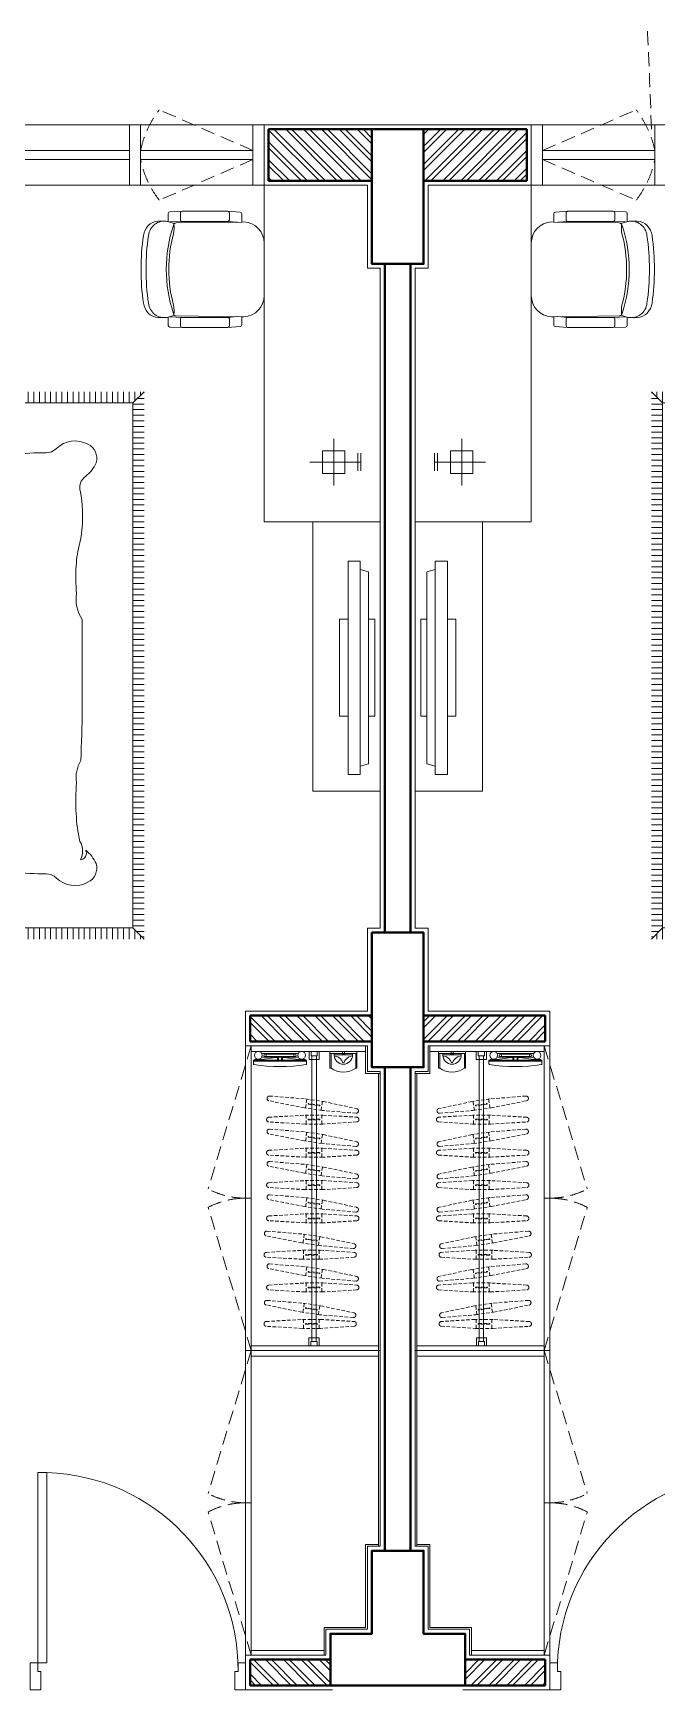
# Model space of a CAD drawing. Header units: inches. Extents: x 3031157 to 3117753, y 705284 to 945006.
# Drawn here: x 3053297 to 3056075, y 923845 to 931228 of the extents above; entities that cross this region are included whole.
import ezdxf

# ---------------------------------------------------------------- set-up
doc = ezdxf.new("R2010")
doc.units = ezdxf.units.IN
doc.header["$LTSCALE"] = 250
doc.header["$MEASUREMENT"] = 0
doc.linetypes.add('HIDDEN', pattern=[0.375, 0.25, -0.125])
doc.layers.get('0').update_dxf_attribs({"lineweight": 13})
for name, color, linetype, lineweight in [('cladding', 57, 'Continuous', 13), ('col', 6, 'Continuous', 40), ('door', 3, 'Continuous', 15), ('ele', 2, 'Continuous', 20), ('furniture', 97, 'Continuous', 18), ('hatch', 8, 'Continuous', 5), ('hidden', 116, 'HIDDEN', 13), ('wall', 1, 'Continuous', 40), ('win', 4, 'Continuous', 18)]:
    doc.layers.add(name, color=color, linetype=linetype, lineweight=lineweight)
pattern_1 = [(0, (0, 0), (8.9e-15, 25), [])]
pattern_2 = [(90, (0, 0), (-25, 5.3e-15), [])]

# ---------------------------------------------------------------- blocks, each defined once
blk = doc.blocks.new('A$C4EBC2541')
at = {"layer": 'door', "linetype": 'Continuous'}
for p, q in [((33.58238713804167, 119.9372728366288), (33.58238713804167, 958.23727283685)), ((33.58238713804167, 958.23727283685), (73.98238713806495, 958.23727283685)), ((73.98238713806495, 958.23727283685), (73.98238713806495, 119.9372728366288)), ((73.98238713806495, 119.9372728366288), (33.58238713804167, 119.9372728366288))]:
    blk.add_line(p, q, dxfattribs=at)
for points in [[(47.97488713799975, -0.0002271633711644), (-0.0001128619769588, -0.0002271633711644), (-0.0001128619769588, 119.9372728366288), (33.58238713804167, 119.9372728366288), (33.58238713804167, 81.55727283668239), (47.97488713799975, 81.55727283668239)], [(901.9546527708881, -0.0002271637204103), (949.9296527708647, -0.0002271637204103), (949.9296527708647, 119.9372728362796), (916.3471527708459, 119.9372728362796), (916.3471527708459, 81.55727283633314), (901.9546527708881, 81.55727283633314)]]:
    blk.add_lwpolyline(points, close=True, dxfattribs=at)
at = {"layer": 'door', "lineweight": 9, "ltscale": 0.5}
blk.add_arc((46.65876411937643, 88.94680460408561), 869.7197816164331, 359.5131833418982, 88.19966619625154, dxfattribs=at)
blk = doc.blocks.new('-hanger')
at = {"color": 8, "linetype": 'HIDDEN', "ltscale": 0.25}
for p, q in [((-209.1851061718335, 96.85317664891771), (-209.0073784661508, 98.05103918595705)), ((-42.72228845229256, 54.186425792519), (-201.3752018097148, 85.6046329459059)), ((-198.2679088637378, 106.5473992544139), (-36.85172552333097, 93.75328667147552)), ((-37.77643084278679, 53.45260544575285), (-31.90586791196256, 93.01946632465116)), ((-36.85172552333097, 93.75328667147552), (42.28199623365072, 82.01216082804605)), ((31.4655756969878, 43.17912031867308), (37.3361386259494, 82.74598119669827)), ((42.28199623365072, 82.01216082804605), (189.8931177952618, 50.59395368926925)), ((-211.0417911121913, 0.8945122003642609), (-211.0417911121913, 2.105487773820641)), ((-201.6655740130518, 12.08601351798279), (-39.99999986306648, 21.49999992299127)), ((36.41143331924103, 42.44529995002085), (-42.72228845229256, 54.186425792519)), ((-39.99999986306648, 21.49999992299127), (39.99999986306648, 21.49999992299127)), ((-34.99999987569754, 21.49999992205994), (-34.99999987569754, -18.49999993416713)), ((-25.16958026672365, 70.28463785311033), (24.28899582856684, 62.94643419956265)), ((24.99999991551158, 2.999999995634425), (-24.99999991551158, 2.999999995634425)), ((-24.99999991551158, -7.727066999999999e-09), (24.99999991551158, 7.727066999999999e-09)), ((24.72928804720869, 65.91394876840059), (-24.72928804720869, 73.25215242098784)), ((34.99999987569754, 21.49999992205994), (34.99999987569754, -18.49999993416713)), ((186.7858248501725, 29.65118736711156), (36.41143331924103, 42.44529995002085)), ((39.99999986306648, 21.49999992299127), (190.6237822044932, 12.0860135462135)), ((197.7030221582681, 39.3454099844239), (197.5252944525855, 38.14754743460799)), ((199.9999993172532, 2.10548778840166), (199.9999993172532, 0.894512214916176)), ((-39.99999986306648, -18.49999993416713), (-201.6655740130518, -9.086013542822911)), ((39.99999986306648, -18.49999993416713), (-39.99999986306648, -18.49999993416713)), ((190.6237822044932, -9.086013528270996), (39.99999986306648, -18.49999993416713))]:
    blk.add_line(p, q, dxfattribs=at)
for centre, major_axis, ratio, start_param, end_param in [((-199.2933909500425, 95.38553591619713), (-7.071067789186245, -7.071067789186249), 0.9999999999686212, 5.350491021114867, 6.858868538013521), ((-199.1156632398051, 96.58339845236334), (7.071067792527787, -7.071067792527798), 0.999999999952418, 2.271317177435634, 3.779694694334181), ((-201.0417911537806, 2.105487774766515), (-7.071067782455687, -7.071067782455687), 0.9999999999858111, 3.989409627025093, 5.497787143868173), ((-201.0417911546538, 0.8945122003642609), (-7.071067781913603, -7.071067781913606), 0.9999999999561602, 5.497787143760215, 7.006164660652888), ((-24.9494341565005, 71.7683951365616), (-1.060660169311536, -1.060660169311536), 0.9999999995799588, 3.779694695041823, 6.921287348631616), ((-24.99999991551158, 1.499999994426616), (1.06066017300101, -1.060660173001012), 0.9999999998703863, 2.356194490127538, 5.497787143717331), ((24.50914193785866, 64.43019148397434), (1.060660168745169, -1.06066016874517), 0.9999999996951784, -0.9326942857367272, 2.208898367853064), ((24.99999991551158, 1.500000001702574), (1.06066016766635, -1.06066016766635), 0.9999999996849706, -0.7853981635549631, 2.356194490034829), ((187.6335792253667, 39.61518816823082), (-7.071067793032335, -7.071067793032335), 0.9999999999081816, 0.7005208507993324, 2.208898367482778), ((187.8113069347164, 40.81305071804672), (7.071067790130366, -7.07106779013037), 0.9999999999983812, 0.6381020406745584, 2.146479557542727), ((189.9999993443198, 2.10548778840166), (7.071067792866648, -7.071067792866657), 0.9999999999602777, 0.7853981634638756, 2.293775680142549), ((189.9999993524689, 0.8945122222066856), (7.071067787179025, -7.071067787179028), 0.9999999999686763, -0.7229793541555094, 0.7853981626389479)]:
    blk.add_ellipse(centre, major_axis=major_axis, ratio=ratio, start_param=start_param, end_param=end_param, dxfattribs=at)
blk = doc.blocks.new('-KINGBED1830X2030')
at = {"layer": 'furniture'}
h = blk.add_hatch(dxfattribs=at)
h.set_pattern_fill('ANSI31', color=8, scale=5, angle=45, style=0)
h.set_pattern_definition([(90, (488.1065237522125, 399.9859694838524), (15.875, 2.7e-15), [])])
h.paths.add_polyline_path([(487.2962782382963, 449.9859694838524), (488.1065237522125, 399.9859694838524), (149.713544011116, 399.9859694838524), (140.1431728601455, 421.1934180259704), (127.3612096309662, 449.9859694838524)])
edge = h.paths.add_edge_path()
edge.add_ellipse((885.0807046890258, 643.518370449543), major_axis=(-219.2194940090565, 833.7847481043088), ratio=0.9999999732906204, start_angle=88.24165940970028, end_angle=91.6774227866801, ccw=False)
edge.add_line((44.96204471588135, 449.9859694838524), (127.3612096309662, 449.9859694838524))
edge.add_line((127.3612096309662, 449.9859694838524), (140.1431728601455, 421.1934180259704))
edge.add_line((140.1431728601455, 421.1934180259704), (149.713544011116, 399.9859694838524))
edge.add_line((149.713544011116, 399.9859694838524), (58.070352435112, 399.9859694838524))
h = blk.add_hatch(dxfattribs=at)
h.set_pattern_fill('ANSI31', color=8, scale=5, angle=45, style=0)
h.set_pattern_definition([(270, (488.1065237522125, -399.9859694838524), (15.875, -2.7e-15), [])])
h.paths.add_polyline_path([(127.3612096309662, -449.9859694838524), (487.2962782382963, -449.9859694838524), (488.1065237522125, -399.9859694838524), (149.713544011116, -399.9859694838524), (140.1431728601455, -421.1934180259704)])
edge = h.paths.add_edge_path()
edge.add_line((44.96204471588135, -449.9859694838524), (127.3612096309662, -449.9859694838524))
edge.add_line((127.3612096309662, -449.9859694838524), (140.1431728601455, -421.1934180259704))
edge.add_line((140.1431728601455, -421.1934180259704), (149.713544011116, -399.9859694838524))
edge.add_line((149.713544011116, -399.9859694838524), (58.070352435112, -399.9859694838524))
edge.add_ellipse((885.0807046890258, -643.518370449543), major_axis=(219.2194940090565, 833.7847481043088), ratio=0.9999999732906204, start_angle=88.32257721331992, end_angle=91.7583405902997)
at = {"layer": 'furniture', "color": 8, "ltscale": 200}
for p, q in [((562.4826790094374, 915), (562.4826822280883, 399.7629393339157)), ((488.1065237522125, 449.9859694838524), (44.96204471588135, 449.9859694838524)), ((488.1065237522125, 399.9859694838524), (58.070352435112, 399.9859694838524)), ((488.1065237522125, -399.9859694838524), (58.070352435112, -399.9859694838524)), ((562.4826822280883, -399.7629393339157), (562.4826092720032, -915)), ((488.1065237522125, -449.9859694838524), (44.96204471588135, -449.9859694838524))]:
    blk.add_line(p, q, dxfattribs=at)
at = {"layer": 'furniture', "ltscale": 200}
for p, q in [((40.50717711448669, 704.6892872452736), (50.14478385448455, 707.1413784623146)), ((54.5145696401596, 653.599494099617), (40.50717711448669, 704.6892872452736)), ((50.14478385448455, 707.1413784623146), (73.58554339408876, 712.805815398693)), ((73.58554339408876, 712.805815398693), (110.4674524068832, 720.1918929815292)), ((110.4674524068832, 720.1918929815292), (160.4285070896148, 727.8089060783386)), ((160.4285070896148, 727.8089060783386), (223.106703877449, 734.1661496162413)), ((223.106703877449, 734.1661496162413), (298.1400392055511, 737.7729186415672)), ((298.1400392055511, 737.7729186415672), (402.3548761606216, 737.1385079622268)), ((402.3548761606216, 737.1385079622268), (482.7450333833694, 730.8418445587158)), ((66.66944944858551, 610.7351606488228), (54.5145696401596, 653.599494099617)), ((77.66794264316557, 574.9592216014861), (66.66944944858551, 610.7351606488228)), ((89.01230537891388, 542.1943774223326), (77.66794264316557, 574.9592216014861)), ((102.2047938108444, 508.3633284568787), (89.01230537891388, 542.1943774223326)), ((118.7476642131805, 469.3887751698493), (102.2047938108444, 508.3633284568787)), ((140.1431728601455, 421.1934180259704), (118.7476642131805, 469.3887751698493)), ((167.8935757875442, 359.6999573707581), (140.1431728601455, 421.1934180259704)), ((167.8935757875442, 412.845083117485), (140.1431728601455, 351.3516224622727)), ((118.7476642131805, 303.1562653183937), (102.2047938108444, 264.1817120313644)), ((140.1431728601455, 351.3516224622727), (118.7476642131805, 303.1562653183937)), ((89.01230537891388, 230.350663125515), (77.66794264316557, 197.5858188867569)), ((102.2047938108444, 264.1817120313644), (89.01230537891388, 230.350663125515)), ((66.66944944858551, 161.8098798394203), (54.5145696401596, 118.9455464482307)), ((77.66794264316557, 197.5858188867569), (66.66944944858551, 161.8098798394203)), ((54.5145696401596, 118.9455464482307), (40.50717711448669, 67.85575330257414)), ((40.50717711448669, 67.85575330257414), (50.14478385448455, 65.40366202592848)), ((50.14478385448455, 65.40366202592848), (73.58554339408876, 59.73922508955003)), ((73.58554339408876, 59.73922508955003), (110.4674524068832, 52.35314750671387)), ((110.4674524068832, 52.35314750671387), (160.4285070896148, 44.73613440990447)), ((160.4285070896148, 44.73613440990447), (223.106703877449, 38.37889087200165)), ((223.106703877449, 38.37889087200165), (298.1400392055511, 34.77212190628052)), ((298.1400392055511, 34.77212190628052), (318.1777741909027, 34.9181941151619)), ((40.50717711448669, -67.85575330257414), (50.14478385448455, -65.40366202592848)), ((54.5145696401596, -118.9455464482307), (40.50717711448669, -67.85575330257414)), ((50.14478385448455, -65.40366202592848), (73.58554339408876, -59.73922508955003)), ((73.58554339408876, -59.73922508955003), (110.4674524068832, -52.35314750671387)), ((110.4674524068832, -52.35314750671387), (160.4285070896148, -44.73613440990447)), ((160.4285070896148, -44.73613440990447), (223.106703877449, -38.37889087200165)), ((223.106703877449, -38.37889087200165), (298.1400392055511, -34.77212190628052)), ((298.1400392055511, -34.77212190628052), (318.1777741909027, -34.9181941151619)), ((66.66944944858551, -161.8098798394203), (54.5145696401596, -118.9455464482307)), ((77.66794264316557, -197.5858188867569), (66.66944944858551, -161.8098798394203)), ((89.01230537891388, -230.350663125515), (77.66794264316557, -197.5858188867569)), ((102.2047938108444, -264.1817120313644), (89.01230537891388, -230.350663125515)), ((118.7476642131805, -303.1562653183937), (102.2047938108444, -264.1817120313644)), ((140.1431728601455, -351.3516224622727), (118.7476642131805, -303.1562653183937)), ((167.8935757875442, -412.845083117485), (140.1431728601455, -351.3516224622727)), ((167.8935757875442, -359.6999573707581), (140.1431728601455, -421.1934180259704)), ((140.1431728601455, -421.1934180259704), (118.7476642131805, -469.3887751698493)), ((102.2047938108444, -508.3633284568787), (89.01230537891388, -542.1943774223326)), ((118.7476642131805, -469.3887751698493), (102.2047938108444, -508.3633284568787)), ((77.66794264316557, -574.9592216014861), (66.66944944858551, -610.7351606488228)), ((89.01230537891388, -542.1943774223326), (77.66794264316557, -574.9592216014861)), ((54.5145696401596, -653.599494099617), (40.50717711448669, -704.6892872452736)), ((66.66944944858551, -610.7351606488228), (54.5145696401596, -653.599494099617)), ((40.50717711448669, -704.6892872452736), (50.14478385448455, -707.1413784623146)), ((50.14478385448455, -707.1413784623146), (73.58554339408876, -712.805815398693)), ((73.58554339408876, -712.805815398693), (110.4674524068832, -720.1918929815292)), ((110.4674524068832, -720.1918929815292), (160.4285070896148, -727.8089060783386)), ((160.4285070896148, -727.8089060783386), (223.106703877449, -734.1661496162413)), ((223.106703877449, -734.1661496162413), (298.1400392055511, -737.7729186415672)), ((298.1400392055511, -737.7729186415672), (402.3548761606216, -737.1385079622268)), ((402.3548761606216, -737.1385079622268), (482.7450333833694, -730.8418445587158))]:
    blk.add_line(p, q, dxfattribs=at)
for points in [[(4.13656234741e-05, -915), (1602.864806771278, -915, 0.2169375372793902), (1724.417904496193, -925.5848179459572, 0.0265044032249214), (1868.415639519691, -933.1206271648407, -0.2111336686447909), (1914.341068983078, -952.0493035912513, 0.3294464540600194), (2054.142162799835, -971.0686978697777, 0.3758902738311353), (2091.409827232361, -887.9245550632477, 0.1238915406548633), (2045.019665837288, -828.1855233311653, -0.5219954607868152), (2022.216547727585, -870.7632400989532, 0.2539747854250989), (2019.429794549942, -789.2576301693916, -0.0443925202800427), (2002.524233222008, -665.5515036582946, -0.0410389649654171), (2004.721142053604, -526.5913528203963, -0.1774626602694292), (2023.013439297676, -428.4850808382034, 0.0090860042054961), (2030.000041365624, -200), (2030.000041365624, 200, -0.9838115577263922), (2030.000041365624, 200, -0.1977428162775722), (2004.721142053604, 316.6036501526833, -0.0467911879086711), (2002.524233222008, 438.476319372654, -0.0529110784194974), (2019.429794549942, 541.8576095104216, 0.0914204378690251), (2022.216617465019, 768.4032194018364, -0.3425390138163606), (2045.019735574722, 838.3855026364326, 0.1238915406548633), (2091.409896969795, 898.124534368515, 0.3758902738311353), (2054.14223253727, 981.2686771750447, 0.3294464540600193), (1914.341138720512, 962.2492828965187, -0.211133668644791), (1868.415709257126, 943.320606470108, 0.0265044032249213), (1724.417974233627, 935.7847972512244, 0.041556536379592), (1614.453028678894, 927.5149459242821, 0.7505171859806575), (1605.038151741028, 915), (3.49283218384e-05, 915), (-3.48091125488e-05, -915)], [(76.3457522392273, 344.8514491319656, -0.1170176478790479), (28.37835502624512, 740.0338445901871, -0.4142135623730951), (61.16524028778076, 772.8207297921181), (395.2934975624085, 772.8207297921181, -0.4142135623731038), (428.0803828239441, 740.0338445901871), (428.0803828239441, 735.1235242486)], [(318.0636856555939, 0), (61.16524028778076, 0, -0.4142135623730863), (28.37835502624512, 32.78688526153564, -0.201756435687329), (76.3457522392273, 409.3513705730438)], [(318.0636856555939, 0), (61.16524028778076, 0, 0.4142135623730863), (28.37835502624512, -32.78688526153564, 0.201756435687329), (76.3457522392273, -409.3513705730438)], [(76.3457522392273, -344.8514491319656, 0.1170176478790479), (28.37835502624512, -740.0338445901871, 0.4142135623730951), (61.16524028778076, -772.8207297921181), (395.2934975624085, -772.8207297921181, 0.4142135623731038), (428.0803828239441, -740.0338445901871), (428.0803828239441, -735.1235242486)]]:
    blk.add_lwpolyline(points, format="xyb", dxfattribs=at)
for points in [[(482.7450333833694, 730.8418445587158), (488.1065237522125, 399.9859694838524)], [(482.7450333833694, -730.8418445587158), (488.1065237522125, -399.9859694838524)]]:
    blk.add_lwpolyline(points, dxfattribs=at)
for centre, radius, start, end in [((5661.691286444664, 0), 5343.627600768568, 175.8699791239321, 184.1300208760679), ((536.7903032302856, -992.374654829502), 1392.374654842267, 81.5397712410906, 98.4602287589094), ((-4588.110679864883, 0), 5343.627600768568, 355.8699791239321, 4.13002087606793), ((536.7903032302856, 992.374654829502), 1392.374654842267, 261.5397712410906, 278.4602287589094)]:
    blk.add_arc(centre, radius, start, end, dxfattribs=at)
blk = doc.blocks.new('A$C23720FA1')
at = {"layer": 'furniture'}
h = blk.add_hatch(dxfattribs=at)
h.set_pattern_fill('ANSI31', color=8, scale=200, angle=315)
h.set_pattern_definition(pattern_1)
h.paths.add_polyline_path([(-800, 1169.887850002378), (-850, 1219.887850002378), (-849.9999999993015, -1219.887850002378), (-799.9999999993015, -1169.887850002378)])
h = blk.add_hatch(dxfattribs=at)
h.set_pattern_fill('ANSI31', color=8, scale=200, angle=45)
h.set_pattern_definition(pattern_2)
h.paths.add_polyline_path([(50, 1219.887850002378), (-850, 1219.887850002378), (-800, 1169.887850002378), (0, 1169.887850002378)])
h = blk.add_hatch(dxfattribs=at)
h.set_pattern_fill('ANSI31', color=8, scale=200, angle=315)
h.set_pattern_definition(pattern_1)
h.paths.add_polyline_path([(50, 1219.887850002378), (0, 1169.887850002378), (0, 919.8878500023784), (50, 919.8878500023784)])
h = blk.add_hatch(dxfattribs=at)
h.set_pattern_fill('ANSI31', color=8, scale=200, angle=315)
h.set_pattern_definition(pattern_1)
h.paths.add_polyline_path([(50, -919.8878500023784), (0, -919.8878500023784), (0, -1169.887850002378), (50, -1219.887850002378)])
h = blk.add_hatch(dxfattribs=at)
h.set_pattern_fill('ANSI31', color=8, scale=200, angle=45)
h.set_pattern_definition(pattern_2)
h.paths.add_polyline_path([(0, -1169.887850002378), (-799.9999999993015, -1169.887850002378), (-849.9999999993015, -1219.887850002378), (50, -1219.887850002378)])
at = {"layer": 'furniture', "color": 8}
for p, q in [((-800, 1169.887850002378), (-850, 1219.887850002378)), ((0, 1169.887850002378), (50, 1219.887850002378)), ((50, 919.8878500023784), (0, 919.8878500023784)), ((0, -919.8878500023784), (50, -919.8878500023784)), ((-799.9999999993015, -1169.887850002378), (-849.9999999993015, -1219.887850002378)), ((0, -1169.887850002378), (50, -1219.887850002378))]:
    blk.add_line(p, q, dxfattribs=at)
blk.add_lwpolyline([(0, -919.8878500023784), (0, -1169.887850002378), (-799.9999999993015, -1169.887850002378), (-800, 1169.887850002378), (0, 1169.887850002378), (0, 919.8878500023784)], dxfattribs=at)
blk = doc.blocks.new('-IRONPLATE')
at = {"layer": 'furniture', "color": 8}
for p, q in [((-140.4087016098201, 40.12241995334625), (3.7252903e-09, 40.12241995334625)), ((-96.80368303880094, 18.72634854912758), (3.7252903e-09, 18.72634854912758)), ((96.80368303880094, 0), (-96.80368303880094, 0)), ((-79.70368404313922, 15.2427166774869), (3.7252903e-09, 15.24271669238806)), ((-79.7036840505898, 3.483631864190101), (3.7252903e-09, 3.483631864190101)), ((140.4087016247213, 40.12241995334625), (3.7252903e-09, 40.12241995334625)), ((96.80368303880094, 18.72634854912758), (3.7252903e-09, 18.72634854912758)), ((79.7036840505898, 15.24271668493748), (3.7252903e-09, 15.24271669238806)), ((79.70368405804037, 3.483631864190101), (3.7252903e-09, 3.483631864190101))]:
    blk.add_line(p, q, dxfattribs=at)
for points in [[(3.7252903e-09, 35.86077208817004), (-139.0729885362088, 35.86077208817004, -0.5513979660902765), (-140.4087016098201, 37.97729938477278), (-140.4087016098201, 53.87102979421616, -0.2679906131649478), (-137.85979443416, 58.2850786074996)], [(140.4087016172707, 37.97729939222336), (140.4087016247213, 53.87102979421616, 0.2679906131649478), (137.8597944416106, 58.2850786074996)]]:
    blk.add_lwpolyline(points, format="xyb", dxfattribs=at)
for points in [[(-13.34991474077105, 35.86077208817004), (-13.34991473332047, 22.42620874196291), (-10.37308960780501, 22.42620874196291), (-10.37308961525559, 31.5344080477953), (-9.493123184889555, 31.5344080477953), (-9.493123184889555, 21.31035107374191), (-23.1518067382276, 21.31035107374191), (-96.1390036083758, 31.98792211711407), (-132.8379159756005, 31.98792211711407), (-132.8379159756005, 35.86077208817004)], [(-10.6730728559196, 34.41009718179703), (-8.723022010177372, 34.41009718179703), (-8.723022010177372, 18.72634855657816)], [(-10.6730728559196, 32.12149167060852), (-8.723022010177372, 32.12149167060852)], [(3.7252903e-09, 35.86077208817004), (139.07298855111, 35.86077208817004)], [(10.67307286337018, 34.41009717434645), (8.723022025078535, 34.41009718179703), (8.723022025078535, 18.72634854912758)], [(10.67307286337018, 32.12149167060852), (8.723022017627954, 32.12149167060852)], [(13.34991474822163, 35.86077207326889), (13.34991474822163, 22.42620874941349), (10.37308962270617, 22.42620874196291), (10.37308962270617, 31.53440804034472), (9.493123192340137, 31.5344080477953), (9.493123192340137, 21.31035108864308), (23.15180675312877, 21.31035108864308), (96.13900361582635, 31.98792211711407), (132.837915983051, 31.98792211711407), (132.8379159905016, 35.86077208817004)]]:
    blk.add_lwpolyline(points, dxfattribs=at)
for points in [[(-12.58072933927178, 23.43326710164547), (-10.6730728559196, 23.43326710164547), (-10.6730728559196, 34.41009718179703), (-12.5807293318212, 34.41009718179703)], [(12.58072933927178, 23.43326710909605), (10.67307286337018, 23.43326710909605), (10.67307286337018, 34.41009717434645), (12.58072934672236, 34.41009717434645)]]:
    blk.add_lwpolyline(points, close=True, dxfattribs=at)
for centre, radius in [((-114.8222272284329, 9.363174282014368), 20.30608203105544), ((-79.7036840505898, 9.363174274563788), 5.879542408921857), ((79.7036840505898, 9.363174274563788), 5.879542408921857), ((114.8222272358834, 9.363174274563788), 20.30608203105544)]:
    blk.add_circle(centre, radius, dxfattribs=at)
for centre, radius, start, end in [((3.7252903e-09, -828.4651284217834), 897.4025031004297, 81.16317702640616, 98.83682297359385), ((138.108806181699, 37.94899442046881), 2.300069603203234, 294.7839035155669, 0.7051071887507603)]:
    blk.add_arc(centre, radius, start, end, dxfattribs=at)
blk = doc.blocks.new('-IRON')
at = {"layer": 'furniture', "color": 8}
for p, q in [((-45.12208737432957, 16.26472405344248), (45.12208737432957, 16.26472405344248)), ((-4.740843348205089, 10.82407961040735), (-4.740843340754508, 0)), ((4.74084335565567, 10.82407961040735), (4.740843340754508, 0))]:
    blk.add_line(p, q, dxfattribs=at)
for points in [[(-66.5, 83.34553122520445), (-61.08796019852161, 83.34553123265505), (-61.08796019852161, 10.82407961040735), (-66.5, 10.82407960295677)], [(61.08796019107103, 83.34553123265505), (66.5, 83.34553123265505), (66.5, 10.82407961040735), (61.08796019852161, 10.82407961040735)], [(66.5, 10.82407961040735), (-66.5, 10.82407960295677), (-66.5, 0), (66.5, 0)]]:
    blk.add_lwpolyline(points, close=True, dxfattribs=at)
for points in [[(-45.12208737432957, 10.82407961040735), (-45.12208737432957, 17.78144259005785, -0.4142935047655867), (0, 62.8912163451314, -0.4142935047655867)], [(45.12208737432957, 10.82407961040735), (45.12208738178014, 17.78144257515669, 0.4142935047655867), (0, 62.8912163451314, 0.4142935047655867)]]:
    blk.add_lwpolyline(points, format="xyb", dxfattribs=at)
blk.add_lwpolyline([(6.740843340754508, 10.82407960295677), (6.740843340754508, 15.7615160048008), (-6.740843348205089, 15.76151599735021), (-6.740843340754508, 10.82407961040735)], dxfattribs=at)
for centre, radius, start, end in [((7.4505806e-09, -7.349886499345303), 109.3498864978796, 56.0377361568117, 123.9622638431883), ((-49.60769452899694, 71.5731920078397), 49.73251978650299, 281.1868548237707, 342.3810875405557), ((49.63231839984655, 71.5731920078397), 49.73251978650299, 197.6189124594443, 258.8131451762293)]:
    blk.add_arc(centre, radius, start, end, dxfattribs=at)
blk = doc.blocks.new('-lcd')
blk.add_lwpolyline([(-0.118799999591829, 0.4755691916168985), (-0.0647999997772786, 0.4755691916168985), (-0.0647999997772786, -0.4755691916169269), (-0.118799999591829, -0.4755691916169269)], close=True)
blk.add_lwpolyline([(-0.0647999997772786, -0.4377691916092204), (-0.0269999999072752, -0.4276407121334671), (-0.0269999999072752, 0.4276407121334387), (-0.0647999997772786, 0.4377691916092204)])
at = {"ltscale": 0.8}
for points in [[(-0.118799999591829, 0.2160000000439766), (-0.1565999994622871, 0.2160000000439766), (-0.1565999994622871, -0.216000000044005), (-0.118799999591829, -0.216000000044005)], [(-0.0269999999072752, -0.216000000044005), (0, -0.216000000044005), (0, 0.2160000000439766), (-0.0269999999072752, 0.2160000000439766)]]:
    blk.add_lwpolyline(points, dxfattribs=at)
blk = doc.blocks.new('A$C2DC468A1')
at = {"layer": 'furniture', "ltscale": 200}
for p, q in [((48.58690851512075, 493.801193276468), (48.78597594980965, 524.4098873931299)), ((526.4130333457067, 493.801193276468), (526.213965911018, 524.4098873931299)), ((41.99997093043929, 413.9136395270225), (7.999970930417473, 413.9136395270225)), ((58.51214357838762, 448.7624754410912), (49.89540608707465, 479.6576824349668)), ((49.99997093041748, 405.9136395270091), (52.12646302533539, 466.8084057620181)), ((57.49997093042474, 435.4368667006395), (53.09984377450017, 111.0344464161947)), ((516.5217455033053, 448.7624754410912), (525.1384829946109, 479.6576824349668)), ((517.4999709304029, 435.4368667006395), (521.9000980863275, 111.0344464161912)), ((524.9999709304102, 405.9136395270091), (522.8734788354922, 466.8084057620181)), ((532.9999709303884, 413.9136395270225), (566.9999709304102, 413.9136395270225)), ((49.99997093039564, 179.8179037015935), (49.99997093041748, 405.9136395270127)), ((524.999970930432, 179.8179037015935), (524.9999709304175, 405.9136395270127)), ((7.999970930417473, 171.8179037010668), (41.99997093041019, 171.8179037010384)), ((49.99997093042474, 179.8179037015935), (53.37763795723731, 131.5150148245028)), ((524.9999709304029, 179.8179037015935), (521.6223039035904, 131.5150148245028)), ((566.9999709304102, 171.8179037010668), (532.9999709304174, 171.8179037010384))]:
    blk.add_line(p, q, dxfattribs=at)
blk.add_lwpolyline([(48.78597595004247, 524.4098873929361), (48.68644223568844, 509.1055403348764, 0.0299120490655874), (48.86145886985469, 484.6576824366819, 0.063192856502641), (51.24787944016862, 474.8084057620034), (10.1264630278747, 474.8084057620034, 0.4142135623749161), (2.126463027874705, 466.8084057620034), (-2.90700991172e-05, 405.9136395269778), (-2.90700991172e-05, 179.817903700914), (-2.90700991172e-05, 179.817903700914), (-2.90700991172e-05, 179.817903700914), (4.250364320556399, 119.0344464163536, 0.4142135623731117), (12.2503643205564, 111.0344464161207), (53.09984377978253, 111.0344464161207), (52.49997093735146, 99.99998998532809, 0.4039906466392488), (157.4999709373514, -1.00146719433e-05), (417.4999709373514, -1.00146719433e-05, 0.4039906466392485), (522.4999709299009, 99.99998998532809), (521.9000980949204, 111.0344464161207), (562.7495775466958, 111.0344464161207, 0.4142135623731117), (570.7495775466958, 119.0344464163536), (574.9999709373512, 179.817903700914), (574.9999709373512, 405.9136395269778), (572.8734788393776, 466.8084057620034, 0.4142135623749161), (564.8734788393776, 474.8084057620034), (523.7520624270835, 474.8084057620034, 0.0631951677171811), (526.1384830048481, 484.6576824359836, 0.0299120490671013), (526.3134996315637, 509.1055403348764), (526.2139659172097, 524.4098873931688, 0.1969573896633193), (504.1059008335868, 573.8638550349751, 0.1563961652052243), (455.303869443218, 597.5095019267646, 0.0348091057065131), (287.4999709373515, 609.4975376256516, 0.0348091057065131), (119.6960724240343, 597.5095019267646, 0.1563961652052243), (70.89404103366542, 573.8638550349751, 0.1969573896633187)], format="xyb", close=True, dxfattribs=at)
for centre, radius, start, end in [((287.4999709304102, -595.9235949994353), 1180.421132625067, 81.82442056767552, 98.17262158535415), ((127.6984859223594, 493.801193276468), 79.11157740724235, 95.84951090604254, 190.2986643889671), ((447.3014559384681, 493.801193276468), 79.11157740724235, 349.7013356110329, 84.15048909395748), ((7.999970930417473, 405.9136395270127), 8, 90, 180), ((41.99997093043929, 405.9136395270127), 8, 0, 90), ((71.14325688519602, 435.5681312763551), 13.64391740053375, 120.7750048027707, 180.5512362756945), ((63.7480422790395, 457.2821799428031), 10, 238.4266375775098, 306.3194671294647), ((83.34276035710354, 589.6815220731995), 143.7411757838668, 262.1650757720303, 281.089836047236), ((287.4999709304102, -204.8785607662448), 689.4206612318887, 71.5812478408872, 108.4187521591128), ((287.4999709304102, -204.8785607662448), 676.9206612318887, 74.88526983851983, 105.1147301614801), ((491.6571815037241, 589.6815220731995), 143.7411757838668, 258.910163952764, 277.8349242279697), ((511.2518995817882, 457.2821799428012), 10, 233.6805328705354, 301.5733624224901), ((503.8566849756317, 435.5681312763551), 13.64391740053375, 359.4487637243055, 59.22499519722928), ((532.9999709303884, 405.9136395270127), 8, 90, 180), ((566.9999709304102, 405.9136395270127), 8, 0, 90), ((7.999970930417473, 179.8179037010766), 8, 179.9999999999935, 270), ((41.99997093041019, 179.8179037010481), 8, 270, 359.9999999999936), ((532.9999709304174, 179.8179037010481), 8, 180.0000000000065, 270), ((566.9999709304102, 179.8179037010766), 8, 270, 0)]:
    blk.add_arc(centre, radius, start, end, dxfattribs=at)
blk = doc.blocks.new('-reading lamp')
at = {"layer": 'furniture', "color": 8}
for p, q in [((-120.5941480748006, 103.459576176494), (-120.5941480748006, -103.459576176494)), ((-226.5207276368747, 0), (0, 0))]:
    blk.add_line(p, q, dxfattribs=at)
at = {"layer": 'furniture'}
for p, q in [((-13.02192358946195, 39.42549933103146), (-13.02192358946195, -39.42549933103146)), ((0, 39.42549933103146), (0, -39.42549933103146))]:
    blk.add_line(p, q, dxfattribs=at)
blk.add_lwpolyline([(-170.5941480748006, -50), (-70.5941480748006, -50), (-70.5941480748006, 50), (-170.5941480748006, 50)], close=True, dxfattribs=at)
blk = doc.blocks.new('unit-1a')
at = {"layer": 'hatch'}
h = blk.add_hatch(dxfattribs=at)
h.set_pattern_fill('ANSI32', color=256, scale=150, angle=-1.27e-14, style=0)
h.set_pattern_definition([(44.99999999999999, (-3291.846337887925, -133.2432038136758), (-39.77475644174329, 39.77475644174331), []), (44.99999999999999, (-3265.329833637923, -133.2432038136758), (-39.77475644174329, 39.77475644174331), [])])
h.paths.add_polyline_path([(-2994.99824130442, 2.88709998e-08), (-3455, 2.88709998e-08), (-3455, -229.999999971129), (-2994.998241303489, -229.999999971129)])
h = blk.add_hatch(dxfattribs=at)
h.set_pattern_fill('ANSI32', color=256, scale=150, angle=-1.27e-14, style=0)
h.set_pattern_definition([(44.99999999999999, (-2898124.453835712, -670604.7144376682), (-39.77475644174329, 39.77475644174331), []), (44.99999999999999, (-2898097.937331463, -670604.7144376682), (-39.77475644174329, 39.77475644174331), [])])
h.paths.add_polyline_path([(-2912.499999998603, -3949.999999971129), (-3455.000000000466, -3949.999999971129), (-3455.000000000466, -4064.999999971129), (-2912.499999997672, -4064.999999971129)])
h = blk.add_hatch(dxfattribs=at)
h.set_pattern_fill('ANSI32', color=256, scale=150, angle=-1.27e-14, style=0)
h.set_pattern_definition([(44.99999999999999, (-2898124.453835712, -670909.7144376682), (-39.77475644174329, 39.77475644174331), []), (44.99999999999999, (-2898097.937331462, -670909.7144376682), (-39.77475644174329, 39.77475644174331), [])])
h.paths.add_polyline_path([(-2912.499999997206, -6819.999999971129), (-3269.999999999069, -6819.999999971129), (-3269.999999999069, -6934.999999971129), (-2912.499999998138, -6934.999999971129)])
at = {"layer": 'cladding', "ltscale": 0.1}
blk.add_lwpolyline([(-3570, 20.000000028871), (-2974.99824130442, 20.000000028871), (-2974.998241303488, -249.999999971129), (-3435, -249.999999971129), (-3435, -619.9999999874271), (-3492.499999998138, -619.9999999874271), (-3492.499999998138, -3560.000001437031), (-3435, -3560.000001437031), (-3435.000000000466, -3929.999999971129), (-2892.499999998603, -3929.999999971129), (-2892.499999997672, -4084.999999971129), (-3435, -4084.999999971129), (-3435, -4200.000001437032), (-3492.499999998603, -4200.000001437032), (-3492.499999998138, -6314.999999966007), (-3434.999999999069, -6314.999999966007), (-3434.999999999069, -6684.999999966007), (-3249.999999999069, -6684.999999966007), (-3249.999999999069, -6799.999999971129), (-2892.499999997206, -6799.999999971129), (-2892.499999998138, -6954.999999971128), (-3279.357202213025, -6954.999999971128)], dxfattribs=at)
at = {"layer": 'cladding'}
blk.add_lwpolyline([(-2892.499999997672, -4084.999999971129), (-2892.499999997206, -6799.999999971129)], dxfattribs=at)
at = {"layer": 'col', "ltscale": 0.1}
for points in [[(-3570, -599.9999999874271), (-3455, -599.9999999874271), (-3455, 1.25728548e-08), (-3570, 1.25728548e-08)], [(-3570, -4180.00000143703), (-3455, -4180.00000143703), (-3455, -3580.000001437031), (-3570, -3580.000001437031)], [(-3570, -6934.999999966007), (-3269.999999999069, -6934.999999966007), (-3269.999999999069, -6704.999999966007), (-3454.999999999069, -6704.999999966007), (-3454.999999999069, -6334.999999966007), (-3570, -6334.999999966007)]]:
    blk.add_lwpolyline(points, dxfattribs=at)
at = {"layer": 'furniture', "color": 8}
for p, q in [((-3211.235240863636, -4129.999982797075, -1.356003e-08), (-3211.235239747912, -4109.999982784968, -1.356003e-08)), ((-3183.764761363622, -4129.9999843291, -1.356003e-08), (-3211.235240863636, -4129.999982797075, -1.356003e-08)), ((-3207.264408671763, -5402.499999959022), (-3207.878512886818, -4129.999982984271, -1.35382447e-08)), ((-3187.264408740215, -5402.499999959022), (-3187.878512954806, -4129.999984099995, -1.35382447e-08)), ((-3183.764761363622, -4129.9999843291, -1.356003e-08), (-3183.764760247898, -4109.999984316993, -1.356003e-08)), ((-3183.388160523959, -5402.499999959022), (-3210.858640023973, -5402.499999959022)), ((-3210.858640023973, -5402.499999959022), (-3210.858640023973, -5422.49999997113)), ((-3183.388160523959, -5422.49999997113), (-3183.388160523959, -5402.499999959022)), ((-3183.388160523959, -5402.499999959022), (-3183.388160523959, -5422.49999997113))]:
    blk.add_line(p, q, dxfattribs=at)
at = {"layer": 'furniture'}
for points in [[(-3492.500000916887, -619.9999999874271), (-3492.500003722962, -1749.999999971129), (-2974.998241303488, -1749.999999971129), (-2974.998241303488, -250.0000000726432), (-3435.000001152977, -250.0000015059486), (-3435, -619.9999999874271), (-3492.499999998138, -619.9999999874271)], [(-3192.500000688248, -2950.158448963426), (-3492.500000026077, -2950.158448963426), (-3492.500003722962, -1750.000000027474), (-3192.500000637025, -1749.999999971129)], [(-2917.500006425661, -4109.999999851454), (-3426.999999997672, -4109.999999851454), (-3426.999999997672, -4084.99999997206), (-2917.500006488059, -4085.000000027473)], [(-2892.500006503425, -4763.749679795), (-2892.500006503425, -4085.000000027473), (-2917.500006490853, -4085.000000027473), (-2917.500006490853, -4763.749679795)], [(-2892.500006503425, -4763.749679795), (-2892.500006503425, -5442.499999970198), (-2917.500006490853, -5442.499999970198), (-2917.500006490853, -4763.749679795)], [(-3484.499999995809, -5442.499999970664), (-3492.499999998138, -5442.499999970664), (-3492.499999998138, -6314.999999966007), (-3484.499999995809, -6314.999999966007)], [(-2917.500006488059, -5422.499999970662), (-2917.500006488059, -5442.499999970664), (-3484.499999998138, -5442.499999970664), (-3484.499999998138, -5422.499999970662)], [(-2917.500006425661, -5467.499999970662), (-3484.499999995809, -5467.499999970662), (-3484.499999995809, -5442.499999970664), (-2917.500006488059, -5442.500000146682)], [(-2892.500006503425, -6121.24967991421), (-2892.500006503425, -5442.500000146682), (-2917.500006490853, -5442.500000146682), (-2917.500006490853, -6121.24967991421)], [(-2892.500006503425, -6121.24967991421), (-2892.500006503425, -6800.000000089872), (-2917.500006490853, -6800.000000089872), (-2917.500006490853, -6121.24967991421)], [(-2917.500006488059, -6780.000000090338), (-2917.500006488059, -6800.000000090339), (-3241.99999999674, -6800.000000090339), (-3241.99999999674, -6780.000000090338)]]:
    blk.add_lwpolyline(points, close=True, dxfattribs=at)
for points in [[(-3492.499999998138, -4200.000001437032), (-3435, -4200.000001437032), (-3435, -4084.999999971129)], [(-3492.499999998138, -4208.000001439359), (-3426.999999997672, -4208.000001439359), (-3426.999999997672, -4084.999999971129)], [(-3492.499999998138, -4208.000001439359), (-3492.499999998138, -5442.499999970664), (-3484.499999995809, -5442.499999970664), (-3484.499999995809, -4208.000001439359)], [(-3484.499999995809, -6306.999999963213), (-3426.99999999674, -6306.999999963213), (-3426.99999999674, -6676.999999963213), (-3241.99999999674, -6676.999999963213), (-3241.99999999674, -6799.999999971129)], [(-3484.499999995809, -6314.999999966007), (-3434.999999999069, -6314.999999966007), (-3434.999999999069, -6684.999999966007), (-3249.999999999069, -6684.999999966007), (-3249.999999999069, -6799.999999971129)]]:
    blk.add_lwpolyline(points, dxfattribs=at)
at = {"layer": 'furniture', "color": 8}
for points in [[(-3175.024143753108, -4146.250719537493), (-3175.024140324444, -4109.999984805007), (-3219.975859671831, -4109.999982296955), (-3219.975863100496, -4146.250717029441)], [(-3174.647542006802, -5386.249265238642), (-3174.647540600505, -5422.49999997113), (-3219.599259947892, -5422.49999997113), (-3219.59926135419, -5386.249265238642)]]:
    blk.add_lwpolyline(points, close=True, dxfattribs=at)
at = {"layer": 'hidden'}
for points in [[(-2924.998241455294, -95.00000004330649), (-2507.904325562937, 86.46899998806333)], [(-2924.998241455294, -134.9999999906867), (-2507.904325562937, -316.4690000220566)]]:
    blk.add_lwpolyline(points, dxfattribs=at)
for points in [[(-2917.500006488059, -4085.000000027473), (-2725.410112096462, -4722.712796599604, -0.1216787526103673), (-2892.500006503425, -4763.749679795, 27.25811484288401)], [(-2917.500006488059, -5442.499999914318), (-2725.410112096462, -4804.787203342188, 0.1216787526103673), (-2892.500006503425, -4763.750320146791, -27.25811484288401)], [(-2917.500006488059, -5442.500000146682), (-2725.410112096462, -6080.21279671928, -0.1216787526103673), (-2892.500006503425, -6121.24967991421, 27.25811484288401)], [(-2917.500006488059, -6800.000000033993), (-2725.410112096462, -6162.287203461397, 0.1216787526103673), (-2892.500006503425, -6121.250320266466, -27.25811484288401)]]:
    blk.add_lwpolyline(points, format="xyb", dxfattribs=at)
for centre, start, end in [((-2855.744886897322, -182.7099766100726), 11.50291631655287, 37.73475967235262), ((-2855.744886897322, -47.29002342392065), 322.265240327648, 348.4970836834465)]:
    blk.add_arc(centre, 439.8299416272609, start, end, dxfattribs=at)
at = {"layer": 'wall', "ltscale": 0.1}
for p, q in [((-2994.998241302557, 2.88709998e-08), (-3569.999999998137, 2.88709998e-08)), ((-2994.998241303489, -229.999999971129), (-2994.99824130442, 2.88709998e-08)), ((-2994.998241303489, -229.999999971129), (-3455, -229.999999971129)), ((-3512.499999998138, -599.9999999874271), (-3512.499999998138, -3580.000001437031)), ((-2912.499999998603, -3949.999999971129), (-3455.000000000466, -3949.999999971129)), ((-2912.499999998603, -3949.999999971595), (-2912.499999997672, -4064.999999971129)), ((-2912.499999998603, -4064.999999971129), (-3455, -4064.999999971129)), ((-3512.499999998603, -4180.00000143703), (-3512.499999998138, -6334.999999966007)), ((-2912.499999998138, -6819.999999971129), (-3269.999999999069, -6819.999999971129)), ((-2912.499999997206, -6819.999999971129), (-2912.499999998138, -6934.999999971129)), ((-2912.499999998138, -6934.999999971129), (-3269.999999999069, -6934.999999971129))]:
    blk.add_line(p, q, dxfattribs=at)
at = {"layer": 'win', "ltscale": 0.1}
for p, q in [((-2424.749120651745, -94.99999997066334), (-2924.998241303955, -94.99999997066334)), ((-2924.998241303955, -134.999999971129), (-2424.749120651745, -134.9999999720603)), ((-1774.749120649775, -94.99999997087029), (-2374.749120650813, -94.99999997066334)), ((-2374.749120650813, -134.999999972526), (-1774.749120649775, -134.9999999741816))]:
    blk.add_line(p, q, dxfattribs=at)
for points in [[(-2974.99824130442, 20.00000003911555), (-2974.99824130442, -250.0000000726432), (-2924.99824130442, -250.0000000726432), (-2924.998241303489, 20.00000003864989)], [(-2424.749120651745, 20.00000003911555), (-2424.749120651745, -250.0000000726432), (-2374.749120651745, -250.0000000726432), (-2374.749120650813, 20.00000003864989)]]:
    blk.add_lwpolyline(points, close=True, dxfattribs=at)
for points in [[(-2974.99824130442, 20.00000003911555), (-1774.749120649775, 20.00000003399327)], [(-2974.99824130442, -249.9999999608844), (-1774.749120649775, -249.9999999660067)]]:
    blk.add_lwpolyline(points, dxfattribs=at)
at = {"layer": 'door', "xscale": -1.010601030445853, "yscale": 1.010601014555171, "zscale": 1.010600997538112}
blk.add_blockref('A$C4EBC2541', (-1932.500114056747, -6954.999770399649), dxfattribs=at)
at = {"layer": 'ele', "rotation": 179.9992186062342}
for name, p, xscale, yscale, zscale in [('-IRON', (-3327.987198034767, -4109.999999851454), 0.901447366600192, 0.901447366600192, 0.901447366600192), ('-IRONPLATE', (-3045.639268806204, -4119.20581739908), 0.8413792114186438, 0.8413792114186438, 0.8413792114186438)]:
    blk.add_blockref(name, p, dxfattribs=dict(at, xscale=xscale, yscale=yscale, zscale=zscale))
at = {"layer": 'ele', "xscale": -1}
for p in [(-3197.12339887023, -4415.20376576716), (-3197.12339887023, -4562.664611442946), (-3197.12339887023, -4707.042831713334), (-3197.12339887023, -4855.162805812899), (-3185.539933020715, -5017.582240593154, -1.71975951e-08), (-3197.12339887023, -5163.260649329517), (-3185.539933020715, -5325.680084109772, -1.71975951e-08)]:
    blk.add_blockref('-hanger', p, dxfattribs=at)
at = {"layer": 'furniture'}
for name, p, xscale, yscale, zscale, rotation in [('A$C2DC468A1', (-2974.998232290149, -365.8938454394229), 0.9000000000172574, 0.9000000000172574, 0.9000000000172574, 270), ('-lcd', (-3467.499999998603, -2400.156209427863), 1000, 1000, 1000, 179.9999999999999)]:
    blk.add_blockref(name, p, dxfattribs=dict(at, xscale=xscale, yscale=yscale, zscale=zscale, rotation=rotation))
blk.add_blockref('A$C23720FA1', (-1590.038110375404, -2389.887849965599), dxfattribs=at)
at = {"layer": 'furniture', "xscale": -1}
for name, p in [('-reading lamp', (-3405.586456556804, -1483.636186389718, -7.0961008e-09)), ('-KINGBED1830X2030', (-134.9999586343765, -2384.999999963213))]:
    blk.add_blockref(name, p, dxfattribs=at)

msp = doc.modelspace()

# ---------------------------------------------------------------- linework, layer by layer
at = {"layer": 'hidden'}
msp.add_arc((3023559.999483514, 929724.899980878), 32508.87992262359, 1.894633866941411, 15.7071350602215, dxfattribs=at)

# ---------------------------------------------------------------- block references
at = {"layer": 'furniture', "xscale": -1}
msp.add_blockref('unit-1a', (3051351.000283984, 930799.6946988528), dxfattribs=at)
at = {"layer": 'furniture'}
msp.add_blockref('unit-1a', (3058491.000283984, 930799.6946988528), dxfattribs=at)

doc.saveas('drawing.dxf')
